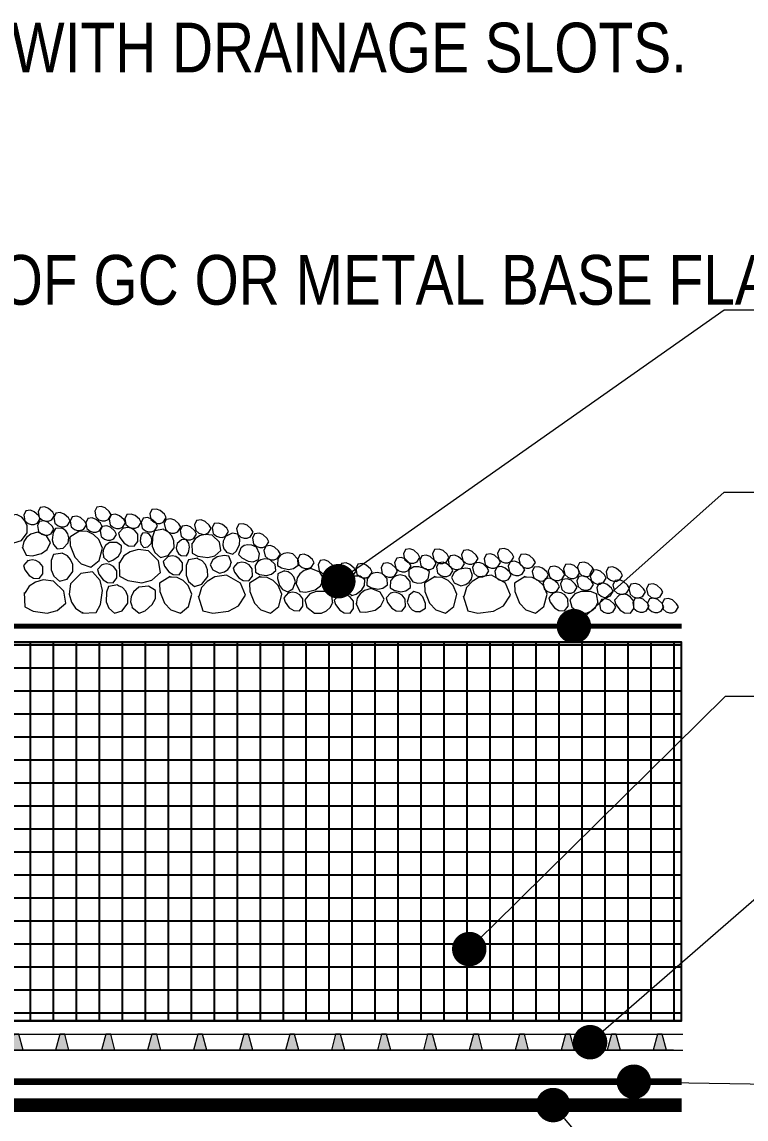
# Model space of a CAD drawing. Header units: inches. Extents: x -449 to 307, y -6 to 55.
# Drawn here: x 48.77 to 64.52, y 30.65 to 54.51 of the extents above; entities that cross this region are included whole.
import ezdxf
from ezdxf import colors
from ezdxf.entities.mleader import LeaderData, LeaderLine
from ezdxf.math import Vec2, Vec3

# ---------------------------------------------------------------- set-up
doc = ezdxf.new("R2010")
doc.units = ezdxf.units.IN
doc.header["$MEASUREMENT"] = 0
doc.linetypes.add('Dash', pattern=[0.25, 0.125, -0.125])
doc.linetypes.add('Dashed - Dense', pattern=[0.8, 0.5, -0.3])
for name, color, linetype, lineweight in [('Drainage Mat', 191, 'Continuous', 0), ('Others', 190, 'Continuous', 0), ('RAM POLY FELT 3.5 FILTER FABRIC.', 4, 'Dash', 0), ('RamProof SYSTEM MESH', 7, 'Continuous', 0), ('Text', 20, 'Continuous', 0)]:
    doc.layers.add(name, color=color, linetype=linetype, lineweight=lineweight)
doc.layers.add('Insulation Border', color=8, linetype='Continuous')
doc.layers.add('Insulation Foam', color=9, linetype='Continuous')
doc.layers.add('Protection Course', color=99, linetype='Dashed - Dense', lineweight=0, true_color=0x216123)
doc.layers.add('RamProof SYSTEM LIQUID', color=140, linetype='Continuous', lineweight=0, true_color=0x00bfff)
doc.styles.get("Standard").update_dxf_attribs({"font": 'ARIALN.TTF'})

# ---------------------------------------------------------------- blocks, each defined once
blk = doc.blocks.new('*U13')
at = {"layer": 'Drainage Mat'}
h = blk.add_hatch(color=256, dxfattribs=at)
h.dxf.hatch_style = 1
h.paths.add_polyline_path([(0.5, 0.343), (0.447, 0.343), (0.355, 0), (0.5, 0), (0.645, 0), (0.553, 0.343)])
at = {"layer": 'Drainage Mat', "linetype": 'Continuous'}
for points in [[(0, 0.343), (1, 0.343)], [(0, 0), (1, 0)]]:
    blk.add_lwpolyline(points, dxfattribs=at)
blk.add_lwpolyline([(0.5, 0.343), (0.447, 0.343), (0.355, 0), (0.5, 0), (0.645, 0), (0.553, 0.343)], close=True, dxfattribs=at)
blk = doc.blocks.new('*U14')
at = {"layer": 'Drainage Mat', "color": 0, "linetype": 'ByBlock', "lineweight": -2, "transparency": 16777216}
for p in [(48.148, 32.146), (49.148, 32.146), (50.148, 32.146), (51.148, 32.146), (52.148, 32.146), (53.148, 32.146), (54.148, 32.146), (55.148, 32.146), (56.148, 32.146), (57.148, 32.146), (58.148, 32.146), (59.148, 32.146), (60.148, 32.146), (61.148, 32.146), (62.148, 32.146)]:
    blk.add_blockref('*U13', p, dxfattribs=at)
blk = doc.blocks.new('_Dot')
at = {"color": 0, "linetype": 'ByBlock', "lineweight": -2}
blk.add_line((-0.5, 0), (-1, 0), dxfattribs=at)
at = {"color": 0, "linetype": 'ByBlock', "const_width": 0.5}
blk.add_lwpolyline([(-0.25, 0, 1), (0.25, 0, 1)], format="xyb", close=True, dxfattribs=at)

msp = doc.modelspace()

# ---------------------------------------------------------------- hatches: boundary and pattern name
at = {"layer": 'Insulation Foam'}
h = msp.add_hatch(dxfattribs=at)
h.set_pattern_fill('NET', color=256, scale=4)
h.set_pattern_definition([(0, (-1556.5436, 18.459), (0, 0.5), []), (90, (-1556.5436, 18.459), (-0.5, 3e-17), [])])
h.paths.add_polyline_path([(7.971, 41.016), (7.971, 34.211), (16.485, 34.211), (19.126, 32.783), (63.121, 32.783), (63.121, 41.016)])

# ---------------------------------------------------------------- linework, layer by layer
at = {"layer": 'Drainage Mat'}
msp.add_lwpolyline([(62.945, 32.146), (18.148, 32.146)], dxfattribs=at)
at = {"layer": 'Insulation Border', "linetype": 'Continuous', "flags": 128}
msp.add_lwpolyline([(7.971, 41.016), (7.971, 34.211), (16.485, 34.211), (19.126, 32.783), (63.121, 32.783), (63.121, 41.016)], close=True, dxfattribs=at)
at = {"layer": 'Insulation Border'}
msp.add_lwpolyline([(63.121, 32.783), (19.126, 32.783), (16.485, 34.211), (7.971, 34.211), (7.971, 41.016), (63.121, 41.016)], dxfattribs=at)
at = {"layer": 'Others', "linetype": 'Continuous'}
for points in [[(49.413, 43.669), (49.478, 43.774), (49.44, 43.845), (49.348, 43.928), (49.264, 43.958), (49.165, 43.945), (49.121, 43.852), (49.146, 43.729), (49.215, 43.67), (49.282, 43.647), (49.347, 43.647), (49.398, 43.669), (49.413, 43.676)], [(50.644, 43.681), (50.709, 43.786), (50.67, 43.857), (50.579, 43.94), (50.495, 43.97), (50.396, 43.957), (50.352, 43.864), (50.377, 43.741), (50.446, 43.682), (50.513, 43.659), (50.578, 43.659), (50.629, 43.681), (50.644, 43.689)], [(51.844, 43.624), (51.909, 43.729), (51.871, 43.8), (51.779, 43.883), (51.695, 43.914), (51.596, 43.901), (51.552, 43.808), (51.577, 43.684), (51.646, 43.625), (51.713, 43.602), (51.778, 43.602), (51.829, 43.624), (51.844, 43.632)], [(48.664, 43.796), (48.461, 43.762), (48.415, 43.635), (48.412, 43.429), (48.466, 43.291), (48.592, 43.181), (48.757, 43.228), (48.884, 43.396), (48.881, 43.547), (48.836, 43.656), (48.765, 43.738), (48.68, 43.777), (48.654, 43.788)], [(49.103, 43.596), (49.168, 43.701), (49.129, 43.772), (49.038, 43.855), (48.954, 43.886), (48.855, 43.873), (48.811, 43.78), (48.836, 43.656), (48.904, 43.597), (48.972, 43.575), (49.037, 43.574), (49.088, 43.596), (49.103, 43.604)], [(49.753, 43.545), (49.818, 43.65), (49.78, 43.721), (49.688, 43.804), (49.604, 43.835), (49.505, 43.822), (49.461, 43.729), (49.486, 43.605), (49.555, 43.546), (49.622, 43.524), (49.687, 43.523), (49.738, 43.546), (49.753, 43.553)], [(50.111, 43.467), (50.176, 43.572), (50.137, 43.643), (50.046, 43.726), (49.962, 43.756), (49.862, 43.743), (49.818, 43.65), (49.843, 43.527), (49.912, 43.468), (49.98, 43.445), (50.044, 43.445), (50.095, 43.467), (50.111, 43.474)], [(50.45, 43.429), (50.516, 43.534), (50.477, 43.605), (50.386, 43.688), (50.301, 43.719), (50.202, 43.706), (50.158, 43.613), (50.183, 43.489), (50.252, 43.43), (50.319, 43.407), (50.384, 43.407), (50.435, 43.429), (50.45, 43.437)], [(50.957, 43.51), (51.023, 43.614), (50.984, 43.685), (50.893, 43.769), (50.808, 43.799), (50.709, 43.786), (50.665, 43.693), (50.69, 43.57), (50.759, 43.511), (50.826, 43.488), (50.891, 43.487), (50.942, 43.51), (50.957, 43.517)], [(51.298, 43.516), (51.363, 43.621), (51.324, 43.692), (51.233, 43.775), (51.149, 43.805), (51.049, 43.792), (51.005, 43.699), (51.03, 43.576), (51.099, 43.517), (51.167, 43.494), (51.231, 43.494), (51.283, 43.516), (51.298, 43.523)], [(51.655, 43.437), (51.72, 43.542), (51.682, 43.613), (51.59, 43.696), (51.506, 43.727), (51.407, 43.714), (51.363, 43.621), (51.388, 43.497), (51.457, 43.438), (51.524, 43.416), (51.589, 43.415), (51.64, 43.437), (51.655, 43.445)], [(52.157, 43.412), (52.223, 43.517), (52.184, 43.588), (52.093, 43.671), (52.008, 43.702), (51.909, 43.689), (51.865, 43.596), (51.89, 43.472), (51.959, 43.413), (52.026, 43.39), (52.091, 43.39), (52.142, 43.412), (52.157, 43.42)], [(52.819, 43.386), (52.885, 43.491), (52.846, 43.561), (52.755, 43.645), (52.671, 43.675), (52.571, 43.662), (52.527, 43.569), (52.552, 43.446), (52.621, 43.387), (52.688, 43.364), (52.753, 43.363), (52.804, 43.386), (52.819, 43.393)], [(49.399, 43.368), (49.465, 43.473), (49.426, 43.544), (49.335, 43.627), (49.251, 43.658), (49.151, 43.645), (49.107, 43.552), (49.132, 43.428), (49.201, 43.369), (49.268, 43.347), (49.333, 43.346), (49.384, 43.368), (49.399, 43.376)], [(49.653, 43.495), (49.499, 43.49), (49.452, 43.4), (49.43, 43.247), (49.457, 43.139), (49.539, 43.045), (49.667, 43.064), (49.777, 43.176), (49.79, 43.289), (49.767, 43.375), (49.722, 43.442), (49.663, 43.48), (49.645, 43.49)], [(50.044, 43.445), (49.812, 43.299), (49.82, 43.12), (49.921, 42.865), (50.059, 42.722), (50.27, 42.651), (50.448, 42.793), (50.519, 43.064), (50.439, 43.249), (50.327, 43.361), (50.198, 43.424), (50.074, 43.43), (50.037, 43.43)], [(50.764, 43.258), (50.829, 43.363), (50.79, 43.434), (50.699, 43.517), (50.615, 43.547), (50.516, 43.534), (50.471, 43.441), (50.496, 43.318), (50.565, 43.259), (50.633, 43.236), (50.697, 43.236), (50.749, 43.258), (50.764, 43.265)], [(50.976, 43.504), (50.871, 43.391), (50.901, 43.295), (50.993, 43.171), (51.089, 43.113), (51.214, 43.105), (51.291, 43.209), (51.29, 43.366), (51.219, 43.455), (51.142, 43.499), (51.063, 43.515), (50.995, 43.5), (50.974, 43.495)], [(51.858, 43.472), (51.655, 43.437), (51.609, 43.311), (51.606, 43.105), (51.661, 42.966), (51.786, 42.857), (51.951, 42.904), (52.078, 43.071), (52.076, 43.223), (52.03, 43.332), (51.959, 43.413), (51.875, 43.453), (51.849, 43.463)], [(52.505, 43.264), (52.57, 43.369), (52.531, 43.44), (52.44, 43.523), (52.356, 43.554), (52.256, 43.541), (52.212, 43.448), (52.237, 43.324), (52.306, 43.265), (52.374, 43.242), (52.438, 43.242), (52.489, 43.264), (52.505, 43.272)], [(53.198, 43.319), (53.263, 43.424), (53.225, 43.495), (53.133, 43.578), (53.049, 43.609), (52.95, 43.596), (52.906, 43.503), (52.931, 43.379), (53, 43.32), (53.067, 43.298), (53.132, 43.297), (53.183, 43.319), (53.198, 43.327)], [(53.733, 43.304), (53.798, 43.409), (53.76, 43.48), (53.668, 43.563), (53.584, 43.594), (53.485, 43.581), (53.441, 43.488), (53.466, 43.364), (53.535, 43.305), (53.602, 43.282), (53.667, 43.282), (53.718, 43.304), (53.733, 43.312)], [(48.778, 43.094), (48.863, 42.907), (48.997, 42.895), (49.197, 42.945), (49.317, 43.034), (49.39, 43.184), (49.302, 43.331), (49.107, 43.41), (48.962, 43.369), (48.868, 43.296), (48.808, 43.207), (48.791, 43.115), (48.788, 43.087)], [(50.539, 42.874), (50.652, 42.768), (50.748, 42.799), (50.872, 42.891), (50.93, 42.987), (50.937, 43.112), (50.834, 43.188), (50.677, 43.187), (50.588, 43.117), (50.543, 43.039), (50.527, 42.96), (50.542, 42.892), (50.548, 42.872)], [(51.498, 43.393), (51.39, 43.389), (51.358, 43.327), (51.342, 43.22), (51.361, 43.144), (51.419, 43.078), (51.508, 43.092), (51.585, 43.17), (51.595, 43.249), (51.578, 43.309), (51.547, 43.356), (51.506, 43.382), (51.493, 43.39)], [(52.227, 42.9), (52.35, 42.896), (52.392, 42.965), (52.418, 43.086), (52.403, 43.174), (52.342, 43.253), (52.239, 43.245), (52.145, 43.161), (52.128, 43.072), (52.142, 43.002), (52.174, 42.946), (52.219, 42.913), (52.233, 42.904)], [(52.464, 43.171), (52.472, 42.955), (52.597, 42.89), (52.811, 42.858), (52.963, 42.896), (53.094, 43.012), (53.067, 43.19), (52.911, 43.345), (52.753, 43.363), (52.633, 43.331), (52.539, 43.268), (52.486, 43.186), (52.471, 43.16)], [(53.21, 42.977), (53.357, 42.931), (53.431, 43), (53.502, 43.137), (53.513, 43.248), (53.466, 43.364), (53.34, 43.388), (53.198, 43.319), (53.148, 43.218), (53.142, 43.129), (53.162, 43.05), (53.205, 42.995), (53.219, 42.979)], [(54.078, 43.097), (54.143, 43.202), (54.105, 43.273), (54.013, 43.356), (53.929, 43.387), (53.83, 43.374), (53.786, 43.281), (53.811, 43.157), (53.88, 43.098), (53.947, 43.076), (54.012, 43.075), (54.063, 43.097), (54.078, 43.105)], [(49.657, 42.957), (49.454, 42.922), (49.409, 42.796), (49.405, 42.59), (49.46, 42.451), (49.586, 42.342), (49.75, 42.389), (49.877, 42.556), (49.875, 42.708), (49.829, 42.817), (49.758, 42.898), (49.674, 42.938), (49.648, 42.948)], [(50.882, 42.758), (50.893, 42.45), (51.072, 42.357), (51.377, 42.311), (51.594, 42.365), (51.782, 42.531), (51.744, 42.785), (51.52, 43.007), (51.295, 43.033), (51.123, 42.986), (50.988, 42.897), (50.913, 42.779), (50.892, 42.742)], [(53.529, 43.07), (53.483, 42.922), (53.552, 42.849), (53.689, 42.777), (53.8, 42.766), (53.916, 42.813), (53.94, 42.94), (53.871, 43.081), (53.769, 43.131), (53.681, 43.137), (53.602, 43.117), (53.547, 43.074), (53.531, 43.061)], [(54.326, 42.829), (54.392, 42.933), (54.353, 43.004), (54.262, 43.087), (54.177, 43.118), (54.078, 43.105), (54.034, 43.012), (54.059, 42.889), (54.128, 42.83), (54.195, 42.807), (54.26, 42.806), (54.311, 42.829), (54.326, 42.836)], [(54.339, 42.842), (54.333, 42.688), (54.418, 42.635), (54.569, 42.601), (54.679, 42.619), (54.779, 42.695), (54.77, 42.823), (54.666, 42.942), (54.555, 42.964), (54.468, 42.947), (54.397, 42.907), (54.355, 42.851), (54.343, 42.834)], [(57.36, 42.757), (57.426, 42.862), (57.387, 42.933), (57.296, 43.016), (57.211, 43.046), (57.112, 43.033), (57.068, 42.94), (57.093, 42.817), (57.162, 42.758), (57.229, 42.735), (57.294, 42.735), (57.345, 42.757), (57.36, 42.764)], [(57.996, 42.754), (58.061, 42.859), (58.022, 42.93), (57.931, 43.013), (57.847, 43.043), (57.748, 43.03), (57.704, 42.937), (57.729, 42.814), (57.797, 42.755), (57.865, 42.732), (57.93, 42.732), (57.981, 42.754), (57.996, 42.762)], [(58.627, 42.734), (58.693, 42.839), (58.654, 42.909), (58.563, 42.993), (58.478, 43.023), (58.379, 43.01), (58.335, 42.917), (58.36, 42.794), (58.429, 42.735), (58.496, 42.712), (58.561, 42.711), (58.612, 42.734), (58.627, 42.741)], [(59.41, 42.764), (59.475, 42.869), (59.437, 42.94), (59.345, 43.023), (59.261, 43.053), (59.162, 43.04), (59.118, 42.947), (59.143, 42.824), (59.212, 42.765), (59.279, 42.742), (59.344, 42.742), (59.395, 42.764), (59.41, 42.771)], [(48.908, 42.799), (48.803, 42.686), (48.834, 42.59), (48.926, 42.466), (49.022, 42.409), (49.146, 42.401), (49.223, 42.504), (49.222, 42.662), (49.152, 42.75), (49.074, 42.795), (48.995, 42.811), (48.927, 42.796), (48.907, 42.79)], [(50.518, 42.71), (50.412, 42.597), (50.443, 42.5), (50.535, 42.376), (50.631, 42.319), (50.756, 42.311), (50.832, 42.415), (50.831, 42.572), (50.761, 42.661), (50.683, 42.705), (50.604, 42.721), (50.536, 42.706), (50.516, 42.7)], [(51.949, 42.883), (51.844, 42.77), (51.874, 42.674), (51.966, 42.55), (52.062, 42.492), (52.187, 42.484), (52.263, 42.588), (52.262, 42.745), (52.192, 42.834), (52.115, 42.878), (52.036, 42.894), (51.967, 42.879), (51.947, 42.874)], [(52.593, 42.843), (52.39, 42.809), (52.344, 42.683), (52.341, 42.477), (52.395, 42.338), (52.521, 42.228), (52.686, 42.276), (52.813, 42.443), (52.81, 42.594), (52.765, 42.704), (52.694, 42.785), (52.609, 42.824), (52.583, 42.835)], [(53.328, 42.745), (53.271, 42.888), (53.171, 42.902), (53.019, 42.872), (52.926, 42.81), (52.865, 42.701), (52.926, 42.588), (53.068, 42.521), (53.179, 42.546), (53.252, 42.597), (53.3, 42.661), (53.316, 42.729), (53.32, 42.75)], [(53.469, 42.748), (53.363, 42.635), (53.394, 42.539), (53.486, 42.415), (53.582, 42.358), (53.707, 42.35), (53.783, 42.453), (53.782, 42.611), (53.712, 42.7), (53.634, 42.744), (53.555, 42.76), (53.487, 42.745), (53.467, 42.739)], [(53.845, 42.693), (53.85, 42.539), (53.94, 42.492), (54.092, 42.47), (54.201, 42.497), (54.295, 42.58), (54.276, 42.707), (54.164, 42.817), (54.051, 42.831), (53.965, 42.807), (53.898, 42.762), (53.86, 42.704), (53.85, 42.685)], [(55.062, 42.64), (55.127, 42.745), (55.088, 42.816), (54.997, 42.899), (54.913, 42.929), (54.814, 42.916), (54.77, 42.823), (54.795, 42.7), (54.863, 42.641), (54.931, 42.618), (54.996, 42.618), (55.047, 42.64), (55.062, 42.647)], [(55.504, 42.518), (55.569, 42.622), (55.53, 42.693), (55.439, 42.776), (55.355, 42.807), (55.256, 42.794), (55.211, 42.701), (55.236, 42.578), (55.305, 42.519), (55.373, 42.496), (55.437, 42.495), (55.489, 42.518), (55.504, 42.525)], [(55.972, 42.451), (56.037, 42.556), (55.998, 42.627), (55.907, 42.71), (55.823, 42.74), (55.723, 42.727), (55.679, 42.634), (55.704, 42.511), (55.773, 42.452), (55.841, 42.429), (55.905, 42.429), (55.957, 42.451), (55.972, 42.458)], [(56.326, 42.437), (56.391, 42.542), (56.353, 42.613), (56.261, 42.696), (56.177, 42.727), (56.078, 42.714), (56.034, 42.621), (56.059, 42.497), (56.128, 42.438), (56.195, 42.416), (56.26, 42.415), (56.311, 42.438), (56.326, 42.445)], [(56.878, 42.454), (56.943, 42.559), (56.904, 42.63), (56.813, 42.713), (56.729, 42.744), (56.629, 42.731), (56.585, 42.638), (56.61, 42.514), (56.679, 42.455), (56.747, 42.432), (56.811, 42.432), (56.862, 42.454), (56.878, 42.462)], [(57.171, 42.57), (57.236, 42.675), (57.198, 42.746), (57.106, 42.829), (57.022, 42.859), (56.923, 42.846), (56.879, 42.753), (56.904, 42.63), (56.973, 42.571), (57.04, 42.548), (57.105, 42.548), (57.156, 42.57), (57.171, 42.577)], [(57.717, 42.622), (57.782, 42.727), (57.743, 42.797), (57.652, 42.881), (57.568, 42.911), (57.469, 42.898), (57.425, 42.805), (57.45, 42.682), (57.518, 42.623), (57.586, 42.6), (57.651, 42.599), (57.702, 42.622), (57.717, 42.629)], [(58.081, 42.467), (58.147, 42.571), (58.108, 42.642), (58.017, 42.725), (57.933, 42.756), (57.833, 42.743), (57.789, 42.65), (57.814, 42.527), (57.883, 42.468), (57.951, 42.445), (58.015, 42.444), (58.066, 42.467), (58.081, 42.474)], [(58.334, 42.618), (58.399, 42.723), (58.36, 42.794), (58.269, 42.877), (58.185, 42.907), (58.085, 42.894), (58.041, 42.801), (58.066, 42.678), (58.135, 42.619), (58.203, 42.596), (58.267, 42.596), (58.319, 42.618), (58.334, 42.625)], [(58.866, 42.461), (58.931, 42.566), (58.892, 42.637), (58.801, 42.72), (58.717, 42.751), (58.618, 42.738), (58.574, 42.645), (58.599, 42.521), (58.667, 42.462), (58.735, 42.439), (58.8, 42.439), (58.851, 42.461), (58.866, 42.469)], [(59.116, 42.648), (59.181, 42.753), (59.143, 42.824), (59.051, 42.907), (58.967, 42.938), (58.868, 42.925), (58.824, 42.832), (58.849, 42.708), (58.918, 42.649), (58.985, 42.626), (59.05, 42.626), (59.101, 42.648), (59.116, 42.656)], [(59.643, 42.488), (59.708, 42.592), (59.67, 42.663), (59.578, 42.746), (59.494, 42.777), (59.395, 42.764), (59.351, 42.671), (59.376, 42.548), (59.445, 42.489), (59.512, 42.466), (59.577, 42.465), (59.628, 42.488), (59.643, 42.495)], [(59.874, 42.646), (59.94, 42.751), (59.901, 42.822), (59.81, 42.905), (59.726, 42.935), (59.626, 42.922), (59.582, 42.829), (59.607, 42.706), (59.676, 42.647), (59.744, 42.624), (59.808, 42.624), (59.859, 42.646), (59.874, 42.653)], [(60.846, 42.428), (60.911, 42.533), (60.873, 42.604), (60.781, 42.687), (60.697, 42.718), (60.598, 42.705), (60.554, 42.612), (60.579, 42.488), (60.648, 42.429), (60.715, 42.406), (60.78, 42.406), (60.831, 42.428), (60.846, 42.436)], [(61.15, 42.47), (61.216, 42.575), (61.177, 42.646), (61.086, 42.729), (61.002, 42.76), (60.902, 42.746), (60.858, 42.653), (60.883, 42.53), (60.952, 42.471), (61.019, 42.448), (61.084, 42.448), (61.135, 42.47), (61.15, 42.478)], [(50.075, 41.65), (50.384, 41.661), (50.477, 41.84), (50.522, 42.145), (50.468, 42.362), (50.302, 42.55), (50.048, 42.512), (49.827, 42.288), (49.8, 42.063), (49.847, 41.891), (49.937, 41.756), (50.054, 41.681), (50.091, 41.66)], [(52.604, 42.026), (52.705, 41.698), (52.924, 41.65), (53.265, 41.689), (53.482, 41.809), (53.636, 42.041), (53.522, 42.303), (53.218, 42.476), (52.968, 42.439), (52.797, 42.34), (52.679, 42.205), (52.632, 42.057), (52.62, 42.012)], [(54.476, 42.57), (54.337, 42.503), (54.33, 42.402), (54.371, 42.253), (54.439, 42.165), (54.552, 42.112), (54.661, 42.18), (54.718, 42.327), (54.685, 42.436), (54.629, 42.505), (54.561, 42.549), (54.492, 42.56), (54.471, 42.562)], [(54.729, 42.304), (54.814, 42.117), (54.948, 42.105), (55.148, 42.155), (55.268, 42.244), (55.341, 42.394), (55.253, 42.541), (55.058, 42.62), (54.913, 42.579), (54.819, 42.506), (54.759, 42.417), (54.743, 42.325), (54.739, 42.297)], [(55.752, 42.468), (55.625, 42.555), (55.534, 42.51), (55.426, 42.401), (55.383, 42.298), (55.394, 42.173), (55.508, 42.113), (55.663, 42.137), (55.74, 42.22), (55.773, 42.303), (55.777, 42.384), (55.752, 42.449), (55.743, 42.468)], [(56.283, 42.415), (56.276, 42.26), (56.362, 42.207), (56.513, 42.173), (56.623, 42.192), (56.723, 42.267), (56.713, 42.395), (56.61, 42.514), (56.499, 42.536), (56.411, 42.519), (56.341, 42.48), (56.299, 42.424), (56.287, 42.406)], [(56.785, 42.357), (56.779, 42.203), (56.865, 42.15), (57.015, 42.116), (57.125, 42.135), (57.225, 42.21), (57.216, 42.338), (57.113, 42.457), (57.001, 42.479), (56.914, 42.462), (56.843, 42.423), (56.801, 42.367), (56.79, 42.349)], [(57.611, 42.396), (57.634, 42.548), (57.554, 42.61), (57.408, 42.66), (57.297, 42.654), (57.189, 42.589), (57.185, 42.461), (57.275, 42.332), (57.383, 42.298), (57.472, 42.306), (57.546, 42.337), (57.594, 42.388), (57.608, 42.404)], [(58.576, 42.468), (58.519, 42.612), (58.419, 42.625), (58.267, 42.596), (58.174, 42.534), (58.113, 42.425), (58.174, 42.311), (58.316, 42.244), (58.427, 42.269), (58.5, 42.32), (58.549, 42.385), (58.564, 42.453), (58.568, 42.474)], [(58.371, 42.026), (58.471, 41.698), (58.69, 41.65), (59.031, 41.689), (59.248, 41.809), (59.402, 42.041), (59.288, 42.303), (58.984, 42.476), (58.735, 42.439), (58.564, 42.34), (58.445, 42.205), (58.398, 42.057), (58.386, 42.012)], [(59.349, 42.372), (59.415, 42.477), (59.376, 42.548), (59.285, 42.631), (59.201, 42.661), (59.101, 42.648), (59.057, 42.555), (59.082, 42.432), (59.151, 42.373), (59.219, 42.35), (59.283, 42.35), (59.334, 42.372), (59.349, 42.379)], [(60.164, 42.371), (60.229, 42.476), (60.191, 42.546), (60.099, 42.63), (60.015, 42.66), (59.916, 42.647), (59.872, 42.554), (59.897, 42.431), (59.966, 42.372), (60.033, 42.349), (60.098, 42.348), (60.149, 42.371), (60.164, 42.378)], [(60.514, 42.383), (60.579, 42.488), (60.54, 42.559), (60.449, 42.642), (60.365, 42.673), (60.265, 42.66), (60.221, 42.567), (60.246, 42.443), (60.315, 42.384), (60.383, 42.361), (60.447, 42.361), (60.499, 42.383), (60.514, 42.391)], [(61.419, 42.305), (61.484, 42.409), (61.446, 42.48), (61.354, 42.563), (61.27, 42.594), (61.171, 42.581), (61.127, 42.488), (61.152, 42.365), (61.221, 42.306), (61.288, 42.283), (61.353, 42.282), (61.404, 42.305), (61.419, 42.312)], [(61.773, 42.364), (61.838, 42.469), (61.799, 42.539), (61.708, 42.623), (61.624, 42.653), (61.524, 42.64), (61.48, 42.547), (61.505, 42.424), (61.574, 42.365), (61.642, 42.342), (61.706, 42.341), (61.758, 42.364), (61.773, 42.371)], [(48.82, 42.096), (48.832, 41.788), (49.011, 41.695), (49.316, 41.65), (49.533, 41.704), (49.721, 41.869), (49.683, 42.124), (49.459, 42.345), (49.233, 42.371), (49.061, 42.324), (48.927, 42.235), (48.852, 42.117), (48.831, 42.081)], [(50.856, 42.264), (50.653, 42.23), (50.607, 42.104), (50.604, 41.898), (50.659, 41.759), (50.785, 41.65), (50.949, 41.697), (51.076, 41.864), (51.074, 42.015), (51.028, 42.125), (50.957, 42.206), (50.873, 42.246), (50.847, 42.256)], [(51.993, 42.444), (51.76, 42.298), (51.768, 42.119), (51.869, 41.864), (52.007, 41.721), (52.218, 41.65), (52.397, 41.792), (52.468, 42.063), (52.388, 42.248), (52.276, 42.359), (52.147, 42.423), (52.023, 42.429), (51.985, 42.429)], [(53.952, 42.444), (53.72, 42.298), (53.728, 42.119), (53.829, 41.864), (53.967, 41.721), (54.178, 41.65), (54.356, 41.792), (54.427, 42.063), (54.347, 42.248), (54.235, 42.359), (54.106, 42.423), (53.982, 42.429), (53.945, 42.429)], [(55.834, 42.137), (55.947, 42.032), (56.043, 42.063), (56.167, 42.155), (56.225, 42.25), (56.232, 42.375), (56.129, 42.452), (55.972, 42.451), (55.883, 42.381), (55.838, 42.303), (55.823, 42.224), (55.838, 42.156), (55.843, 42.135)], [(57.759, 42.444), (57.527, 42.298), (57.535, 42.119), (57.636, 41.864), (57.774, 41.721), (57.985, 41.65), (58.164, 41.792), (58.234, 42.063), (58.155, 42.248), (58.042, 42.359), (57.913, 42.423), (57.789, 42.429), (57.752, 42.429)], [(59.719, 42.444), (59.486, 42.298), (59.494, 42.119), (59.595, 41.864), (59.733, 41.721), (59.944, 41.65), (60.123, 41.792), (60.194, 42.063), (60.114, 42.248), (60.002, 42.359), (59.873, 42.423), (59.749, 42.429), (59.711, 42.429)], [(60.402, 42.118), (60.468, 42.223), (60.429, 42.294), (60.338, 42.377), (60.254, 42.407), (60.154, 42.394), (60.11, 42.301), (60.135, 42.178), (60.204, 42.119), (60.272, 42.096), (60.336, 42.096), (60.387, 42.118), (60.402, 42.125)], [(60.782, 42.107), (60.848, 42.211), (60.809, 42.282), (60.718, 42.365), (60.634, 42.396), (60.534, 42.383), (60.49, 42.29), (60.515, 42.167), (60.584, 42.108), (60.652, 42.085), (60.716, 42.084), (60.767, 42.107), (60.782, 42.114)], [(61.137, 42.17), (61.202, 42.274), (61.163, 42.345), (61.072, 42.428), (60.988, 42.459), (60.888, 42.446), (60.844, 42.353), (60.869, 42.23), (60.938, 42.171), (61.006, 42.148), (61.07, 42.147), (61.122, 42.17), (61.137, 42.177)], [(61.568, 42.015), (61.633, 42.12), (61.594, 42.191), (61.503, 42.274), (61.419, 42.305), (61.32, 42.292), (61.276, 42.199), (61.301, 42.075), (61.37, 42.016), (61.437, 41.993), (61.502, 41.993), (61.553, 42.015), (61.568, 42.023)], [(61.921, 42.082), (61.987, 42.187), (61.948, 42.258), (61.857, 42.341), (61.773, 42.371), (61.673, 42.358), (61.629, 42.265), (61.654, 42.142), (61.723, 42.083), (61.791, 42.06), (61.855, 42.06), (61.906, 42.082), (61.922, 42.089)], [(62.268, 42.005), (62.333, 42.11), (62.294, 42.18), (62.203, 42.264), (62.119, 42.294), (62.02, 42.281), (61.976, 42.188), (62, 42.065), (62.069, 42.006), (62.137, 41.983), (62.201, 41.982), (62.253, 42.005), (62.268, 42.012)], [(62.651, 41.997), (62.716, 42.102), (62.678, 42.172), (62.586, 42.256), (62.502, 42.286), (62.403, 42.273), (62.359, 42.18), (62.384, 42.057), (62.453, 41.998), (62.52, 41.975), (62.585, 41.975), (62.636, 41.997), (62.651, 42.004)], [(51.158, 41.78), (51.321, 41.65), (51.448, 41.7), (51.606, 41.837), (51.674, 41.971), (51.672, 42.14), (51.525, 42.233), (51.313, 42.216), (51.2, 42.113), (51.148, 42.004), (51.134, 41.896), (51.161, 41.805), (51.171, 41.778)], [(54.57, 42.096), (54.464, 41.983), (54.495, 41.886), (54.587, 41.762), (54.683, 41.705), (54.808, 41.697), (54.884, 41.8), (54.883, 41.958), (54.813, 42.047), (54.735, 42.091), (54.656, 42.107), (54.588, 42.092), (54.568, 42.086)], [(55.537, 41.869), (55.503, 42.072), (55.376, 42.118), (55.171, 42.121), (55.032, 42.067), (54.922, 41.941), (54.97, 41.776), (55.137, 41.65), (55.288, 41.652), (55.398, 41.698), (55.479, 41.769), (55.518, 41.853), (55.529, 41.879)], [(55.67, 42.048), (55.565, 41.935), (55.595, 41.839), (55.687, 41.715), (55.783, 41.657), (55.908, 41.65), (55.984, 41.753), (55.983, 41.91), (55.913, 41.999), (55.836, 42.044), (55.757, 42.06), (55.688, 42.045), (55.668, 42.039)], [(56.036, 41.866), (56.121, 41.679), (56.255, 41.667), (56.455, 41.717), (56.575, 41.806), (56.648, 41.956), (56.56, 42.103), (56.365, 42.182), (56.22, 42.14), (56.126, 42.068), (56.066, 41.978), (56.05, 41.887), (56.046, 41.859)], [(56.798, 42.092), (56.693, 41.979), (56.723, 41.883), (56.815, 41.759), (56.911, 41.701), (57.036, 41.693), (57.112, 41.797), (57.111, 41.954), (57.041, 42.043), (56.964, 42.087), (56.884, 42.103), (56.816, 42.088), (56.796, 42.083)], [(57.422, 41.675), (57.552, 41.757), (57.548, 41.858), (57.491, 42.001), (57.413, 42.082), (57.295, 42.122), (57.194, 42.041), (57.154, 41.889), (57.199, 41.785), (57.263, 41.722), (57.335, 41.686), (57.405, 41.683), (57.426, 41.683)], [(60.336, 42.096), (60.231, 41.983), (60.262, 41.886), (60.354, 41.762), (60.449, 41.705), (60.574, 41.697), (60.651, 41.8), (60.65, 41.958), (60.579, 42.047), (60.502, 42.091), (60.423, 42.107), (60.355, 42.092), (60.334, 42.086)], [(61.304, 41.869), (61.27, 42.072), (61.143, 42.118), (60.937, 42.121), (60.799, 42.067), (60.689, 41.941), (60.736, 41.776), (60.904, 41.65), (61.055, 41.652), (61.164, 41.698), (61.245, 41.769), (61.285, 41.853), (61.296, 41.879)], [(61.769, 42.048), (61.663, 41.935), (61.694, 41.839), (61.786, 41.715), (61.882, 41.657), (62.007, 41.65), (62.083, 41.753), (62.082, 41.91), (62.012, 41.999), (61.934, 42.044), (61.855, 42.06), (61.787, 42.045), (61.767, 42.039)], [(61.625, 41.672), (61.69, 41.777), (61.652, 41.848), (61.56, 41.931), (61.476, 41.961), (61.377, 41.948), (61.333, 41.855), (61.358, 41.732), (61.427, 41.673), (61.494, 41.65), (61.559, 41.65), (61.61, 41.672), (61.625, 41.679)], [(62.35, 41.693), (62.416, 41.798), (62.377, 41.869), (62.286, 41.952), (62.201, 41.982), (62.102, 41.969), (62.058, 41.876), (62.083, 41.753), (62.152, 41.694), (62.219, 41.671), (62.284, 41.671), (62.335, 41.693), (62.35, 41.701)], [(62.669, 41.685), (62.734, 41.79), (62.696, 41.861), (62.604, 41.944), (62.52, 41.975), (62.421, 41.962), (62.377, 41.869), (62.402, 41.745), (62.471, 41.686), (62.538, 41.664), (62.603, 41.663), (62.654, 41.685), (62.669, 41.693)], [(62.988, 41.678), (63.053, 41.783), (63.014, 41.854), (62.923, 41.937), (62.839, 41.967), (62.74, 41.954), (62.696, 41.861), (62.72, 41.738), (62.789, 41.679), (62.857, 41.656), (62.921, 41.656), (62.973, 41.678), (62.988, 41.685)]]:
    msp.add_lwpolyline(points, dxfattribs=at)
at = {"layer": 'Protection Course', "linetype": 'Dashed - Dense', "ltscale": 0.2, "const_width": 0.141}
msp.add_lwpolyline([(8.539, 32.944), (15.612, 32.944), (17.841, 31.458), (63.121, 31.458)], dxfattribs=at)
at = {"layer": 'RAM POLY FELT 3.5 FILTER FABRIC.', "ltscale": 0.2, "const_width": 0.115}
msp.add_lwpolyline([(8.004, 45.357), (8.004, 41.366), (63.121, 41.366)], dxfattribs=at)
at = {"layer": 'RamProof SYSTEM LIQUID', "const_width": 0.3}
msp.add_lwpolyline([(-6.664, 31.103), (16.621, 31.103), (17.502, 30.95), (63.121, 30.95)], dxfattribs=at)
at = {"layer": 'RamProof SYSTEM MESH'}
msp.add_lwpolyline([(-6.664, 31.103), (16.621, 31.103), (17.502, 30.95), (63.121, 30.95)], dxfattribs=at)

# ---------------------------------------------------------------- block references
at = {"layer": 'Drainage Mat'}
msp.add_blockref('*U14', (0, 0), dxfattribs=at)

# ---------------------------------------------------------------- leaders
at = {"layer": 'Text'}
ml = msp.add_multileader_mtext('Standard', dxfattribs=at)
ml.set_content('.050" ALUMINUM SCREEN INSULATION STOP WITH DRAINAGE SLOTS.', color=256)
ml.set_leader_properties(color=256, lineweight=0)
ml.set_arrow_properties(name='DOT')
ml.build(insert=Vec2(0, 0))
ml.multileader.update_dxf_attribs({"text_left_attachment_type": 2, "text_right_attachment_type": 2, "dogleg_length": 0.36, "arrow_head_size": 0.75, "scale": 12})
ctx = ml.context
ctx.base_point, ctx.scale, ctx.char_height, ctx.arrow_head_size, ctx.landing_gap_size, ctx.plane_origin = Vec3(20.883, 53.023), 12, 1.08, 0.75, 0.54, Vec3(7.85, 50.554)
ctx.left_attachment, ctx.right_attachment = 2, 2
notes = []
notes.append((ctx, [(0, (1, 1, 0), (14.84, 53.023), (1, 0), 6.042, [(0, [(7.85, 50.554)], 0, [])])]))
ctx.mtext.insert, ctx.mtext.width, ctx.mtext.flow_direction = Vec3(21.423, 54.491), 23.1337, 5
ml = msp.add_multileader_mtext('Standard', dxfattribs=at)
ml.set_content('RAM 306 FLASHING SHEET SET IN RAM PROOF GC OR METAL BASE FLASHING', color=256)
ml.set_leader_properties(color=256, lineweight=0)
ml.set_arrow_properties(name='DOT')
ml.build(insert=Vec2(0, 0))
ml.multileader.update_dxf_attribs({"text_left_attachment_type": 2, "text_right_attachment_type": 2, "dogleg_length": 0.36, "arrow_head_size": 0.75, "scale": 12})
ctx = ml.context
ctx.base_point, ctx.scale, ctx.char_height, ctx.arrow_head_size, ctx.landing_gap_size, ctx.plane_origin = Vec3(21.121, 47.969), 12, 1.08, 0.75, 0.54, Vec3(10.659, 32.884)
ctx.left_attachment, ctx.right_attachment = 2, 2
notes.append((ctx, [(0, (1, 1, 0), (14.436, 47.969), (1, 0), 6.684, [(0, [(10.659, 32.884)], 0, [])])]))
ctx.mtext.insert, ctx.mtext.width, ctx.mtext.flow_direction = Vec3(21.661, 49.438), 23.76796, 5
ml = msp.add_multileader_mtext('Standard', dxfattribs=at)
ml.set_content('OVERBURDEN AS SPECIFIED', color=256)
ml.set_leader_properties(color=256, lineweight=0)
ml.set_arrow_properties(name='DOT')
ml.build(insert=Vec2(0, 0))
ml.multileader.update_dxf_attribs({"text_left_attachment_type": 2, "text_right_attachment_type": 2, "dogleg_length": 0.36, "arrow_head_size": 0.75, "scale": 12})
ctx = ml.context
ctx.base_point, ctx.scale, ctx.char_height, ctx.arrow_head_size, ctx.landing_gap_size, ctx.plane_origin = Vec3(66.877, 48.248), 12, 1.08, 0.75, 0.54, Vec3(55.653, 42.343)
ctx.left_attachment, ctx.right_attachment = 2, 2
notes.append((ctx, [(0, (1, 1, 0), (64.046, 48.248), (1, 0), 2.831, [(0, [(55.653, 42.343)], 0, [])])]))
ctx.mtext.insert, ctx.mtext.flow_direction = Vec3(67.417, 48.807), 5
ml = msp.add_multileader_mtext('Standard', dxfattribs=at)
ml.set_content('RAM POLY FELT 3.5 FILTER FABRIC', color=256)
ml.set_leader_properties(color=256, lineweight=0)
ml.set_arrow_properties(name='DOT')
ml.build(insert=Vec2(0, 0))
ml.multileader.update_dxf_attribs({"text_left_attachment_type": 2, "text_right_attachment_type": 2, "dogleg_length": 0.36, "arrow_head_size": 0.75, "scale": 12})
ctx = ml.context
ctx.base_point, ctx.scale, ctx.char_height, ctx.arrow_head_size, ctx.landing_gap_size, ctx.plane_origin = Vec3(66.949, 44.281), 12, 1.08, 0.75, 0.54, Vec3(57.884, 41.366)
ctx.left_attachment, ctx.right_attachment = 2, 2
notes.append((ctx, [(0, (1, 1, 0), (64.046, 44.281), (1, 0), 2.904, [(0, [(60.779, 41.366)], 0, [])])]))
ctx.mtext.insert, ctx.mtext.width, ctx.mtext.flow_direction = Vec3(67.489, 45.749), 14.09261, 5
ml = msp.add_multileader_mtext('Standard', dxfattribs=at)
ml.set_content(' XPS INSULATION', color=256)
ml.set_leader_properties(color=256, lineweight=0)
ml.set_arrow_properties(name='DOT')
ml.build(insert=Vec2(0, 0))
ml.multileader.update_dxf_attribs({"text_left_attachment_type": 2, "text_right_attachment_type": 2, "dogleg_length": 0.36, "arrow_head_size": 0.75, "scale": 12})
ctx = ml.context
ctx.base_point, ctx.scale, ctx.char_height, ctx.arrow_head_size, ctx.landing_gap_size, ctx.plane_origin = Vec3(66.553, 39.845), 12, 1.08, 0.75, 0.54, Vec3(58.502, 34.343)
ctx.left_attachment, ctx.right_attachment = 2, 2
notes.append((ctx, [(0, (1, 1, 0), (64.079, 39.845), (1, 0), 2.473, [(0, [(58.502, 34.343)], 0, [])])]))
ctx.mtext.insert, ctx.mtext.flow_direction = Vec3(67.093, 40.404), 5
ml = msp.add_multileader_mtext('Standard', dxfattribs=at)
ml.set_content('BARRETT DRAINAGE MAT', color=256)
ml.set_leader_properties(color=256, lineweight=0)
ml.set_arrow_properties(name='DOT')
ml.build(insert=Vec2(0, 0))
ml.multileader.update_dxf_attribs({"text_left_attachment_type": 2, "text_right_attachment_type": 2, "dogleg_length": 0.36, "arrow_head_size": 0.75, "scale": 12})
ctx = ml.context
ctx.base_point, ctx.scale, ctx.char_height, ctx.arrow_head_size, ctx.landing_gap_size, ctx.plane_origin = Vec3(66.949, 35.509), 12, 1.08, 0.75, 0.54, Vec3(60.217, 32.318)
ctx.left_attachment, ctx.right_attachment = 2, 2
notes.append((ctx, [(0, (1, 1, 0), (64.8, 35.509), (1, 0), 2.149, [(0, [(61.131, 32.318)], 0, [])])]))
ctx.mtext.insert, ctx.mtext.flow_direction = Vec3(67.489, 36.067), 5
ml = msp.add_multileader_mtext('Standard', dxfattribs=at)
ml.set_content('BARRETT APPROVED PROTECTION COURSE.', color=256)
ml.set_leader_properties(color=256, lineweight=0)
ml.set_arrow_properties(name='DOT')
ml.build(insert=Vec2(0, 0))
ml.multileader.update_dxf_attribs({"text_left_attachment_type": 2, "text_right_attachment_type": 2, "dogleg_length": 0.36, "arrow_head_size": 0.75, "scale": 12})
ctx = ml.context
ctx.base_point, ctx.scale, ctx.char_height, ctx.arrow_head_size, ctx.landing_gap_size, ctx.plane_origin = Vec3(66.912, 31.404), 12, 1.08, 0.75, 0.54, Vec3(58.601, 31.458)
ctx.left_attachment, ctx.right_attachment = 2, 2
notes.append((ctx, [(0, (1, 1, 0), (65.092, 31.404), (1, 0), 1.82, [(0, [(62.083, 31.458)], 0, [])])]))
ctx.mtext.insert, ctx.mtext.width, ctx.mtext.flow_direction = Vec3(67.452, 32.872), 14.80016, 5
ml = msp.add_multileader_mtext('Standard', dxfattribs=at)
ml.set_content('{\\C7;                                 }EMBEDDED IN 60-120mils RAM PROOF GC ', color=256)
ml.set_leader_properties(color=256, lineweight=0)
ml.set_arrow_properties(name='DOT')
ml.build(insert=Vec2(0, 0))
ml.multileader.update_dxf_attribs({"text_left_attachment_type": 2, "text_right_attachment_type": 2, "dogleg_length": 0.36, "arrow_head_size": 0.75, "scale": 12})
ctx = ml.context
ctx.base_point, ctx.scale, ctx.char_height, ctx.arrow_head_size, ctx.landing_gap_size, ctx.plane_origin = Vec3(67.649, 26.731), 12, 1.08, 0.75, 0.54, Vec3(56.99, 31.834)
ctx.left_attachment, ctx.right_attachment = 2, 2
notes.append((ctx, [(0, (1, 1, 0), (63.826, 26.731), (1, 0), 3.823, [(0, [(60.328, 30.95)], 0, [])])]))
ctx.mtext.insert, ctx.mtext.width, ctx.mtext.flow_direction = Vec3(68.189, 28.19), 19.47434, 5
for ctx, leaders in notes:
    for number, flags, end, landing, length, lines in leaders:
        leader = LeaderData()
        leader.index, (leader.has_last_leader_line, leader.has_dogleg_vector, leader.attachment_direction) = number, flags
        leader.last_leader_point, leader.dogleg_vector, leader.dogleg_length = Vec3(end), Vec3(landing), length
        for number, points, colour, breaks in lines:
            line = LeaderLine()
            line.index, line.vertices, line.color, line.breaks = number, Vec3.list(points), colors.encode_raw_color(colour), breaks
            leader.lines.append(line)
        ctx.leaders.append(leader)

doc.saveas('drawing.dxf')
